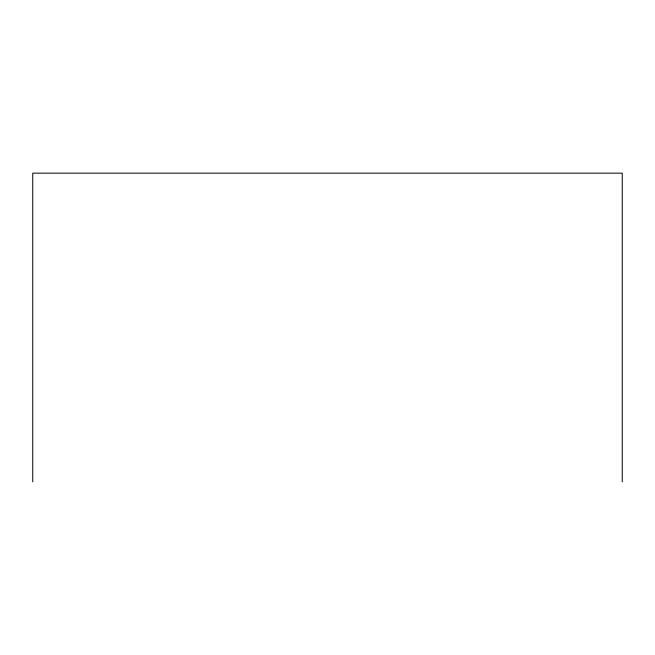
<?xml version="1.0" encoding="UTF-8"?>
<svg xmlns="http://www.w3.org/2000/svg" width="655" height="655" viewBox="0 0 655 655"><rect width="100%" height="100%" fill="white"/><g stroke="black" fill="none" stroke-linecap="round" stroke-linejoin="round"><path stroke-width="0.98" d="M622.25 481.843L622.25 173.157L32.75 173.157L32.75 481.843"/></g></svg>
